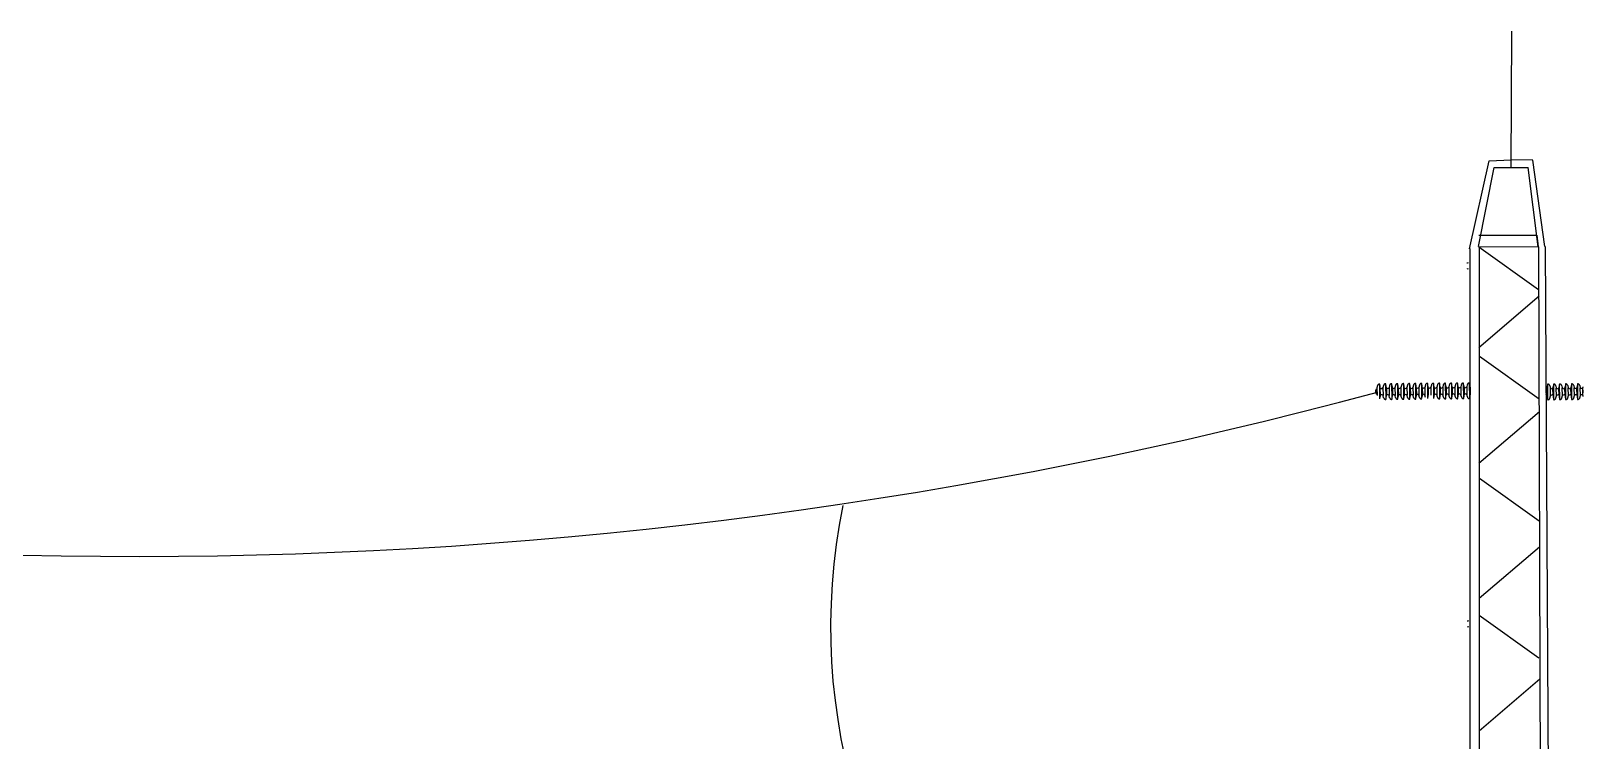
# Model space of a CAD drawing. Header units: inches. Extents: x 29.6 to 118, y -14.2 to 43.7.
# Drawn here: x 85.09 to 101.85, y 18.56 to 26.22 of the extents above; entities that cross this region are included whole.
import ezdxf

# ---------------------------------------------------------------- set-up
doc = ezdxf.new("R2010")
doc.units = ezdxf.units.IN
doc.header["$MEASUREMENT"] = 0
doc.linetypes.add('DASHED', pattern=[0.75, 0.5, -0.25])
doc.layers.add('DIM', color=2, linetype='Continuous')
doc.layers.add('referencia', color=2, linetype='Continuous')

msp = doc.modelspace()

# ---------------------------------------------------------------- linework, layer by layer
at = {"color": 2, "linetype": 'DASHED'}
for p, q in [((99.61347, 22.31244), (99.61316, 22.34308)), ((99.63257, 22.39309), (99.62708, 22.36846)), ((99.62708, 22.36846), (99.62792, 22.28554)), ((99.62765, 22.31259), (99.62734, 22.34323)), ((99.65964, 22.24784), (99.65802, 22.4068)), ((99.65935, 22.39272), (99.65817, 22.39271)), ((99.66185, 22.26313), (99.66055, 22.39155)), ((99.66184, 22.38066), (99.66066, 22.38065)), ((99.6641, 22.27524), (99.66304, 22.37949)), ((99.66373, 22.31205), (99.66341, 22.34268)), ((99.69769, 22.39285), (99.69221, 22.36822)), ((99.69221, 22.36822), (99.69305, 22.28529)), ((99.72476, 22.24759), (99.72315, 22.40655)), ((99.72448, 22.39248), (99.72329, 22.39246)), ((99.72698, 22.26289), (99.72567, 22.3913)), ((99.72697, 22.38041), (99.72579, 22.3804)), ((99.72828, 22.36767), (99.72913, 22.28475)), ((99.72885, 22.3118), (99.72854, 22.34244)), ((99.76281, 22.39346), (99.75733, 22.36883)), ((99.75733, 22.36883), (99.75817, 22.2859)), ((99.78988, 22.2482), (99.78827, 22.40716)), ((99.7896, 22.39309), (99.78841, 22.39308)), ((99.79209, 22.2635), (99.79079, 22.39191)), ((99.79209, 22.38102), (99.7909, 22.38101)), ((99.7934, 22.36829), (99.79424, 22.28536)), ((99.79397, 22.31241), (99.79366, 22.34305)), ((99.82698, 22.39416), (99.8215, 22.36953)), ((99.8215, 22.36953), (99.82234, 22.2866)), ((99.85405, 22.2489), (99.85244, 22.40786)), ((99.85377, 22.39379), (99.85258, 22.39378)), ((99.85627, 22.2642), (99.85497, 22.39261)), ((99.85626, 22.38172), (99.85508, 22.38171)), ((99.85757, 22.36899), (99.85842, 22.28606)), ((99.85814, 22.31311), (99.85783, 22.34375)), ((99.89116, 22.39481), (99.88567, 22.37018)), ((99.88567, 22.37018), (99.88651, 22.28725)), ((99.8925, 22.26274), (99.88651, 22.28725)), ((99.91823, 22.24955), (99.91661, 22.40851)), ((99.91794, 22.39444), (99.91676, 22.39443)), ((99.92044, 22.26485), (99.91914, 22.39327)), ((99.92043, 22.38237), (99.91925, 22.38236)), ((99.92175, 22.36964), (99.92259, 22.28671)), ((99.92231, 22.31376), (99.922, 22.3444)), ((99.95627, 22.39547), (99.95079, 22.37084)), ((99.95079, 22.37084), (99.95163, 22.28791)), ((99.95761, 22.2634), (99.95163, 22.28791)), ((99.98334, 22.25021), (99.98173, 22.40917)), ((99.98306, 22.3951), (99.98187, 22.39509)), ((99.98556, 22.26551), (99.98426, 22.39393)), ((99.98555, 22.38304), (99.98437, 22.38302)), ((99.98686, 22.3703), (99.98771, 22.28737)), ((99.98743, 22.31442), (99.98712, 22.34506)), ((100.02139, 22.39608), (100.01591, 22.37145)), ((100.01591, 22.37145), (100.01675, 22.28852)), ((100.02273, 22.26401), (100.01675, 22.28852)), ((100.04846, 22.25083), (100.04685, 22.40978)), ((100.04818, 22.39571), (100.04699, 22.3957)), ((100.05068, 22.26612), (100.04937, 22.39454)), ((100.05067, 22.38365), (100.04948, 22.38364)), ((100.05198, 22.37091), (100.05282, 22.28798)), ((100.05255, 22.31503), (100.05224, 22.34567)), ((100.08556, 22.39678), (100.08008, 22.37215)), ((100.08008, 22.37215), (100.08092, 22.28922)), ((100.0869, 22.26471), (100.08092, 22.28922)), ((100.11263, 22.25153), (100.11102, 22.41048)), ((100.11235, 22.39641), (100.11116, 22.3964)), ((100.11485, 22.26682), (100.11355, 22.39524)), ((100.11484, 22.38435), (100.11366, 22.38434)), ((100.11615, 22.37161), (100.117, 22.28868)), ((100.11672, 22.31573), (100.11641, 22.34637)), ((100.14974, 22.39743), (100.14425, 22.3728)), ((100.14425, 22.3728), (100.14509, 22.28988)), ((100.15108, 22.26536), (100.14509, 22.28988)), ((100.17681, 22.25218), (100.17519, 22.41114)), ((100.17652, 22.39706), (100.17534, 22.39705)), ((100.17902, 22.26747), (100.17772, 22.39589)), ((100.17901, 22.385), (100.17783, 22.38499)), ((100.18033, 22.37226), (100.18117, 22.28933)), ((100.18089, 22.31638), (100.18058, 22.34702)), ((100.21485, 22.39805), (100.20937, 22.37341)), ((100.20937, 22.37341), (100.21021, 22.29049)), ((100.24192, 22.25279), (100.24031, 22.41175)), ((100.24164, 22.39767), (100.24045, 22.39766)), ((100.24414, 22.26808), (100.24284, 22.3965)), ((100.24413, 22.38561), (100.24295, 22.3856)), ((100.24545, 22.37287), (100.24629, 22.28995)), ((100.24601, 22.317), (100.2457, 22.34764)), ((100.27903, 22.39875), (100.27354, 22.37411)), ((100.27354, 22.37411), (100.27438, 22.29119)), ((100.28037, 22.26667), (100.27438, 22.29119)), ((100.3061, 22.25349), (100.30448, 22.41245)), ((100.30581, 22.39837), (100.30463, 22.39836)), ((100.30831, 22.26878), (100.30701, 22.3972)), ((100.3083, 22.38631), (100.30712, 22.3863)), ((100.30962, 22.37357), (100.31046, 22.29064)), ((100.31018, 22.3177), (100.30987, 22.34834)), ((100.3432, 22.3994), (100.33772, 22.37476)), ((100.33772, 22.37476), (100.33856, 22.29184)), ((100.34454, 22.26732), (100.33856, 22.29184)), ((100.37027, 22.25414), (100.36866, 22.4131)), ((100.36999, 22.39902), (100.3688, 22.39901)), ((100.37248, 22.26943), (100.37118, 22.39785)), ((100.37248, 22.38696), (100.37129, 22.38695)), ((100.37379, 22.37422), (100.37463, 22.2913)), ((100.37436, 22.31835), (100.37405, 22.34899)), ((100.40832, 22.40006), (100.40283, 22.37542)), ((100.40283, 22.37542), (100.40367, 22.2925)), ((100.40966, 22.26798), (100.40367, 22.2925)), ((100.43539, 22.2548), (100.43377, 22.41376)), ((100.4351, 22.39968), (100.43392, 22.39967)), ((100.4376, 22.27009), (100.4363, 22.39851)), ((100.43759, 22.38762), (100.43641, 22.38761)), ((100.43891, 22.37488), (100.43975, 22.29196)), ((100.43947, 22.31901), (100.43916, 22.34965)), ((100.47343, 22.40067), (100.46795, 22.37604)), ((100.46795, 22.37604), (100.46879, 22.29311)), ((100.47477, 22.26859), (100.46879, 22.29311)), ((100.5005, 22.25541), (100.49889, 22.41437)), ((100.50022, 22.4003), (100.49903, 22.40028)), ((100.50272, 22.27071), (100.50142, 22.39912)), ((100.50271, 22.38823), (100.50153, 22.38822)), ((100.50403, 22.37549), (100.50487, 22.29257)), ((100.50459, 22.31962), (100.50428, 22.35026)), ((100.53761, 22.40137), (100.53212, 22.37674)), ((100.53212, 22.37674), (100.53296, 22.29381)), ((100.53895, 22.26929), (100.53296, 22.29381)), ((100.56468, 22.25611), (100.56306, 22.41507)), ((100.56439, 22.401), (100.56321, 22.40098)), ((100.56689, 22.27141), (100.56559, 22.39982)), ((100.56688, 22.38893), (100.5657, 22.38892)), ((100.5682, 22.37619), (100.56904, 22.29327)), ((100.56877, 22.32032), (100.56845, 22.35096)), ((100.60178, 22.40202), (100.5963, 22.37739)), ((100.5963, 22.37739), (100.59714, 22.29446)), ((100.60312, 22.26995), (100.59714, 22.29446)), ((100.62885, 22.25676), (100.62724, 22.41572)), ((100.62857, 22.40165), (100.62738, 22.40164)), ((100.63107, 22.27206), (100.62976, 22.40047)), ((100.63106, 22.38958), (100.62987, 22.38957)), ((100.63237, 22.37685), (100.63321, 22.29392)), ((100.63294, 22.32097), (100.63263, 22.35161)), ((101.4643, 22.28307), (101.46346, 22.366)), ((101.46374, 22.33895), (101.46405, 22.30831)), ((101.46454, 22.37695), (101.46572, 22.37696)), ((101.46561, 22.38786), (101.46691, 22.25944)), ((101.46678, 22.38906), (101.46797, 22.38907)), ((101.46782, 22.40316), (101.46944, 22.2442)), ((101.49356, 22.38997), (101.49954, 22.36546)), ((101.50038, 22.28253), (101.49954, 22.36546)), ((101.52848, 22.28372), (101.52764, 22.36665)), ((101.52791, 22.3396), (101.52822, 22.30896)), ((101.52871, 22.3776), (101.52989, 22.37761)), ((101.52978, 22.38851), (101.53109, 22.26009)), ((101.53096, 22.38971), (101.53214, 22.38972)), ((101.532, 22.40381), (101.53361, 22.24485)), ((101.55773, 22.39062), (101.56371, 22.36611)), ((101.56455, 22.28318), (101.56371, 22.36611)), ((101.59265, 22.28442), (101.59181, 22.36735)), ((101.59208, 22.3403), (101.59239, 22.30966)), ((101.59288, 22.3783), (101.59407, 22.37831)), ((101.59396, 22.38921), (101.59526, 22.26079)), ((101.59513, 22.39041), (101.59631, 22.39042)), ((101.59617, 22.40451), (101.59778, 22.24555)), ((101.6219, 22.39132), (101.62788, 22.36681)), ((101.62873, 22.28388), (101.62788, 22.36681)), ((101.65777, 22.28504), (101.65693, 22.36796)), ((101.6572, 22.34091), (101.65751, 22.31027)), ((101.658, 22.37891), (101.65918, 22.37892)), ((101.65907, 22.38982), (101.66038, 22.26141)), ((101.66025, 22.39102), (101.66143, 22.39103)), ((101.66129, 22.40512), (101.6629, 22.24616)), ((101.68702, 22.39194), (101.693, 22.36742)), ((101.69384, 22.28449), (101.693, 22.36742)), ((101.72288, 22.2857), (101.72204, 22.36862)), ((101.72232, 22.34157), (101.72263, 22.31093)), ((101.72312, 22.37957), (101.7243, 22.37958)), ((101.72419, 22.39048), (101.72549, 22.26207)), ((101.72536, 22.39168), (101.72655, 22.39169)), ((101.72641, 22.40578), (101.72802, 22.24682)), ((101.75214, 22.3926), (101.75812, 22.36808)), ((101.75896, 22.28515), (101.75812, 22.36808)), ((101.78706, 22.28635), (101.78622, 22.36927)), ((101.78649, 22.34222), (101.7868, 22.31158)), ((101.78729, 22.38022), (101.78847, 22.38023)), ((101.78836, 22.39114), (101.78967, 22.26272)), ((101.78954, 22.39233), (101.79072, 22.39234)), ((101.79058, 22.40643), (101.79219, 22.24747)), ((101.81631, 22.39325), (101.82229, 22.36873)), ((101.82313, 22.28581), (101.82229, 22.36873)), ((101.85123, 22.28705), (101.85039, 22.36997)), ((101.85066, 22.34292), (101.85097, 22.31228)), ((99.69903, 22.26077), (99.69305, 22.28529)), ((99.72581, 22.26169), (99.72462, 22.26168)), ((99.72805, 22.2738), (99.72687, 22.27379)), ((99.76415, 22.26139), (99.75817, 22.2859)), ((99.79092, 22.2623), (99.78974, 22.26229)), ((99.79317, 22.27441), (99.79198, 22.2744)), ((99.82832, 22.26209), (99.82234, 22.2866)), ((99.8551, 22.263), (99.85391, 22.26299)), ((99.85734, 22.27511), (99.85616, 22.2751)), ((99.91927, 22.26365), (99.91808, 22.26364)), ((99.92152, 22.27576), (99.92033, 22.27575)), ((99.98439, 22.26431), (99.9832, 22.2643)), ((99.98663, 22.27642), (99.98545, 22.27641)), ((100.0495, 22.26492), (100.04832, 22.26491)), ((100.05175, 22.27704), (100.05056, 22.27702)), ((100.11368, 22.26562), (100.11249, 22.26561)), ((100.11592, 22.27774), (100.11474, 22.27772)), ((100.30714, 22.26759), (100.30595, 22.26757)), ((100.30939, 22.2797), (100.3082, 22.27969)), ((100.37131, 22.26824), (100.37013, 22.26823)), ((100.37356, 22.28035), (100.37237, 22.28034)), ((100.43643, 22.2689), (100.43524, 22.26889)), ((100.43868, 22.28101), (100.43749, 22.281)), ((100.50155, 22.26951), (100.50036, 22.2695)), ((100.50379, 22.28162), (100.50261, 22.28161)), ((100.56572, 22.27021), (100.56453, 22.2702)), ((100.56797, 22.28232), (100.56678, 22.28231)), ((100.62989, 22.27086), (100.62871, 22.27085)), ((100.63214, 22.28297), (100.63095, 22.28296)), ((101.46562, 22.27033), (101.4668, 22.27035)), ((101.46811, 22.25827), (101.46929, 22.25828)), ((101.4949, 22.2579), (101.50038, 22.28253)), ((101.52979, 22.27099), (101.53098, 22.271)), ((101.53228, 22.25892), (101.53347, 22.25893)), ((101.55907, 22.25855), (101.56455, 22.28318)), ((101.59396, 22.27169), (101.59515, 22.2717)), ((101.59646, 22.25962), (101.59764, 22.25963)), ((101.62324, 22.25925), (101.62873, 22.28388)), ((101.65908, 22.2723), (101.66027, 22.27231)), ((101.66157, 22.26023), (101.66276, 22.26025)), ((101.68836, 22.25986), (101.69384, 22.28449)), ((101.7242, 22.27296), (101.72538, 22.27297)), ((101.72669, 22.26089), (101.72787, 22.26091)), ((101.75348, 22.26052), (101.75896, 22.28515)), ((101.78837, 22.27361), (101.78956, 22.27362)), ((101.79086, 22.26155), (101.79205, 22.26156)), ((101.81765, 22.26117), (101.82313, 22.28581))]:
    msp.add_line(p, q, dxfattribs=at)
at = {"color": 2}
for p, q in [((99.67219, 22.35908), (99.69259, 22.36993)), ((99.72828, 22.36767), (99.72817, 22.37924)), ((99.7934, 22.36829), (99.79328, 22.37985)), ((99.85757, 22.36899), (99.85746, 22.38055)), ((99.92175, 22.36964), (99.92163, 22.3812)), ((99.98686, 22.3703), (99.98675, 22.38186)), ((99.9878, 22.27762), (99.98771, 22.28737)), ((100.05198, 22.37091), (100.05186, 22.38247)), ((100.05292, 22.27823), (100.05282, 22.28798)), ((100.11615, 22.37161), (100.11604, 22.38317)), ((100.11709, 22.27893), (100.117, 22.28868)), ((100.18033, 22.37226), (100.18021, 22.38383)), ((100.24545, 22.37287), (100.24533, 22.38444)), ((100.24639, 22.28019), (100.24629, 22.28995)), ((100.30962, 22.37357), (100.3095, 22.38514)), ((100.31056, 22.28089), (100.31046, 22.29064)), ((100.37379, 22.37422), (100.37367, 22.38579)), ((100.37473, 22.28155), (100.37463, 22.2913)), ((100.43891, 22.37488), (100.43879, 22.38645)), ((100.43985, 22.28221), (100.43975, 22.29196)), ((100.50403, 22.37549), (100.50391, 22.38706)), ((100.50497, 22.28282), (100.50487, 22.29257)), ((100.5682, 22.37619), (100.56808, 22.38776)), ((100.56914, 22.28352), (100.56904, 22.29327)), ((100.63237, 22.37685), (100.63225, 22.38841)), ((100.63331, 22.28417), (100.63321, 22.29392)), ((101.46336, 22.37575), (101.46346, 22.366)), ((101.52754, 22.3764), (101.52764, 22.36665)), ((101.59171, 22.3771), (101.59181, 22.36735)), ((101.65683, 22.37771), (101.65693, 22.36796)), ((101.72194, 22.37837), (101.72204, 22.36862)), ((101.78612, 22.37902), (101.78622, 22.36927)), ((101.85029, 22.37972), (101.85039, 22.36997)), ((101.85123, 22.28705), (101.85135, 22.27548)), ((99.72922, 22.275), (99.72913, 22.28475)), ((99.79434, 22.27561), (99.79424, 22.28536)), ((99.85851, 22.27631), (99.85842, 22.28606)), ((99.92269, 22.27696), (99.92259, 22.28671)), ((101.4643, 22.28307), (101.46442, 22.27151)), ((101.52848, 22.28372), (101.52859, 22.27216)), ((101.59265, 22.28442), (101.59277, 22.27286)), ((101.65777, 22.28504), (101.65788, 22.27347)), ((101.72288, 22.2857), (101.723, 22.27413)), ((101.78706, 22.28635), (101.78717, 22.27478))]:
    msp.add_line(p, q, dxfattribs=at)
msp.add_lwpolyline([(99.62492, 22.30594), (99.62777, 22.30058)], dxfattribs=at)
for centre, radius, start, end in [((100.60303, 23.73652), 0.02112, 252.329705, 303.702541), ((100.60412, 23.62931), 0.02112, 57.459927, 108.832763), ((99.67059, 22.38014), 0.02112, 249.612567, 303.702541), ((99.67168, 22.27293), 0.02112, 57.459927, 111.549901), ((99.68145, 22.37558), 0.01304, 273.806909, 325.623539), ((99.68244, 22.27771), 0.01304, 35.538928, 87.355559), ((99.73571, 22.3808), 0.02112, 249.612567, 303.702541), ((99.7368, 22.27359), 0.02112, 57.459927, 111.549901), ((99.74657, 22.37624), 0.01304, 273.806909, 325.623539), ((99.74756, 22.27837), 0.01304, 35.538928, 87.355559), ((99.79988, 22.38145), 0.02112, 252.329705, 303.702541), ((99.80097, 22.27424), 0.02112, 57.459927, 108.832763), ((99.81074, 22.37689), 0.01304, 273.806909, 325.623539), ((99.81173, 22.27902), 0.01304, 35.538928, 87.355559), ((99.86406, 22.3821), 0.02112, 252.329705, 303.702541), ((99.86514, 22.27489), 0.02112, 57.459927, 108.832763), ((99.87491, 22.37754), 0.01304, 273.806909, 325.623539), ((99.8759, 22.27967), 0.01304, 35.538928, 87.355559), ((99.92917, 22.38276), 0.02112, 249.612567, 303.702541), ((99.93026, 22.27555), 0.02112, 57.459927, 111.549901), ((99.94003, 22.3782), 0.01304, 273.806909, 325.623539), ((99.94102, 22.28033), 0.01304, 35.538928, 87.355559), ((99.99429, 22.38342), 0.02112, 249.612567, 303.702541), ((99.99538, 22.27621), 0.02112, 57.459927, 111.549901), ((100.00515, 22.37886), 0.01304, 273.806909, 325.623539), ((100.00614, 22.28099), 0.01304, 35.538928, 87.355559), ((100.05846, 22.38408), 0.02112, 252.329705, 303.702541), ((100.05955, 22.27686), 0.02112, 57.459927, 108.832763), ((100.06932, 22.37951), 0.01304, 273.806909, 325.623539), ((100.07031, 22.28165), 0.01304, 35.538928, 87.355559), ((100.12264, 22.38473), 0.02112, 252.329705, 303.702541), ((100.12372, 22.27751), 0.02112, 57.459927, 108.832763), ((100.13349, 22.38016), 0.01304, 273.806909, 325.623539), ((100.13449, 22.2823), 0.01304, 35.538928, 87.355559), ((100.18775, 22.38539), 0.02112, 249.612567, 303.702541), ((100.19861, 22.38082), 0.01304, 273.806909, 325.623539), ((100.25193, 22.38604), 0.02112, 252.329705, 303.702541), ((100.25302, 22.27883), 0.02112, 57.459927, 108.832763), ((100.26278, 22.38147), 0.01304, 273.806909, 325.623539), ((100.26378, 22.28361), 0.01304, 35.538928, 87.355559), ((100.3161, 22.38669), 0.02112, 252.329705, 303.702541), ((100.31719, 22.27948), 0.02112, 57.459927, 108.832763), ((100.32696, 22.38213), 0.01304, 273.806909, 325.623539), ((100.32795, 22.28426), 0.01304, 35.538928, 87.355559), ((100.38122, 22.38735), 0.02112, 249.612567, 303.702541), ((100.38231, 22.28014), 0.02112, 57.459927, 111.549901), ((100.39207, 22.38279), 0.01304, 273.806909, 325.623539), ((100.39307, 22.28492), 0.01304, 35.538928, 87.355559), ((100.44633, 22.38801), 0.02112, 249.612567, 303.702541), ((100.44742, 22.2808), 0.02112, 57.459927, 111.549901), ((100.45719, 22.38345), 0.01304, 273.806909, 325.623539), ((100.45818, 22.28558), 0.01304, 35.538928, 87.355559), ((100.51051, 22.38866), 0.02112, 252.329705, 303.702541), ((100.5116, 22.28145), 0.02112, 57.459927, 108.832763), ((100.52136, 22.3841), 0.01304, 273.806909, 325.623539), ((100.52236, 22.28623), 0.01304, 35.538928, 87.355559), ((100.57468, 22.38931), 0.02112, 252.329705, 303.702541), ((100.57577, 22.2821), 0.02112, 57.459927, 108.832763), ((100.58554, 22.38475), 0.01304, 273.806909, 325.623539), ((100.58653, 22.28688), 0.01304, 35.538928, 87.355559), ((101.45673, 22.37717), 0.02112, 237.459927, 288.832763), ((101.45782, 22.26995), 0.02112, 72.329705, 123.702541), ((101.51015, 22.37304), 0.01304, 215.538928, 267.355559), ((101.51114, 22.27517), 0.01304, 93.806909, 145.623539), ((101.52091, 22.37782), 0.02112, 237.459927, 288.832763), ((101.52199, 22.27061), 0.02112, 72.329705, 123.702541), ((101.57432, 22.37369), 0.01304, 215.538928, 267.355559), ((101.57531, 22.27582), 0.01304, 93.806909, 145.623539), ((101.58508, 22.37847), 0.02112, 237.459927, 288.832763), ((101.58617, 22.27126), 0.02112, 72.329705, 123.702541), ((101.63849, 22.37434), 0.01304, 215.538928, 267.355559), ((101.63949, 22.27647), 0.01304, 93.806909, 145.623539), ((101.64925, 22.37912), 0.02112, 237.459927, 291.549901), ((101.65034, 22.27191), 0.02112, 69.612567, 123.702541), ((101.70361, 22.375), 0.01304, 215.538928, 267.355559), ((101.7046, 22.27713), 0.01304, 93.806909, 145.623539), ((101.71437, 22.37978), 0.02112, 237.459927, 291.549901), ((101.71546, 22.27257), 0.02112, 69.612567, 123.702541), ((101.76873, 22.37566), 0.01304, 215.538928, 267.355559), ((101.76972, 22.27779), 0.01304, 93.806909, 145.623539), ((101.77949, 22.38044), 0.02112, 237.459927, 288.832763), ((101.78057, 22.27323), 0.02112, 72.329705, 123.702541), ((101.8329, 22.37631), 0.01304, 215.538928, 267.355559), ((101.83389, 22.27844), 0.01304, 93.806909, 145.623539), ((101.84366, 22.38109), 0.02112, 237.459927, 288.832763), ((101.84475, 22.27388), 0.02112, 72.329705, 123.702541), ((100.60787, 19.87373), 0.02112, 252.329705, 303.702541), ((100.60896, 19.76651), 0.02112, 57.459927, 108.832763)]:
    msp.add_arc(centre, radius, start, end, dxfattribs=at)
at = {"color": 3}
for centre, radius, start, end in [((86.23194, 72.08369), 51.53495, 254.999511, 285.07224), ((100.27922, 19.78709), 6.55174, 168.45835, 227.30365)]:
    msp.add_arc(centre, radius, start, end, dxfattribs=at)
at = {"color": 2, "linetype": 'DASHED'}
for centre, radius, start, end in [((99.62026, 22.34225), 0.00715, 353.285936, 187.876532), ((99.62057, 22.31161), 0.00715, 173.285936, 7.876532), ((99.65747, 22.37863), 0.0288, 99.645994, 149.846963), ((99.65517, 22.40301), 0.00474, 25.556111, 122.274028), ((99.65936, 22.39154), 0.00118, 0.581234, 90.581234), ((99.66186, 22.37947), 0.00118, 0.581234, 90.581234), ((99.72082, 22.3877), 0.02369, 97.299151, 167.451214), ((99.71841, 22.4065), 0.00474, 0.581234, 97.299151), ((99.72449, 22.39129), 0.00118, 0.581234, 90.581234), ((99.72698, 22.37923), 0.00118, 0.581234, 90.581234), ((99.78594, 22.38831), 0.02369, 97.299151, 167.451214), ((99.78353, 22.40711), 0.00474, 0.581234, 97.299151), ((99.78961, 22.3919), 0.00118, 0.581234, 90.581234), ((99.7921, 22.37984), 0.00118, 0.581234, 90.581234), ((99.85011, 22.38901), 0.02369, 97.299151, 167.451214), ((99.8477, 22.40781), 0.00474, 0.581234, 97.299151), ((99.85378, 22.3926), 0.00118, 0.581234, 90.581234), ((99.85627, 22.38054), 0.00118, 0.581234, 90.581234), ((99.91428, 22.38966), 0.02369, 97.299151, 167.451214), ((99.91188, 22.40846), 0.00474, 0.581234, 97.299151), ((99.91795, 22.39325), 0.00118, 0.581234, 90.581234), ((99.92045, 22.38119), 0.00118, 0.581234, 90.581234), ((99.9794, 22.39032), 0.02369, 97.299151, 167.451214), ((99.97699, 22.40912), 0.00474, 0.581234, 97.299151), ((99.98307, 22.39391), 0.00118, 0.581234, 90.581234), ((99.98556, 22.38185), 0.00118, 0.581234, 90.581234), ((100.04452, 22.39093), 0.02369, 97.299151, 167.451214), ((100.04211, 22.40974), 0.00474, 0.581234, 97.299151), ((100.04819, 22.39453), 0.00118, 0.581234, 90.581234), ((100.05068, 22.38246), 0.00118, 0.581234, 90.581234), ((100.10869, 22.39163), 0.02369, 97.299151, 167.451214), ((100.10628, 22.41044), 0.00474, 0.581234, 97.299151), ((100.11236, 22.39523), 0.00118, 0.581234, 90.581234), ((100.11485, 22.38316), 0.00118, 0.581234, 90.581234), ((100.17286, 22.39229), 0.02369, 97.299151, 167.451214), ((100.17046, 22.41109), 0.00474, 0.581234, 97.299151), ((100.17653, 22.39588), 0.00118, 0.581234, 90.581234), ((100.17903, 22.38381), 0.00118, 0.581234, 90.581234), ((100.23798, 22.3929), 0.02369, 97.299151, 167.451214), ((100.23557, 22.4117), 0.00474, 0.581234, 97.299151), ((100.24165, 22.39649), 0.00118, 0.581234, 90.581234), ((100.24414, 22.38443), 0.00118, 0.581234, 90.581234), ((100.30215, 22.3936), 0.02369, 97.299151, 167.451214), ((100.29975, 22.4124), 0.00474, 0.581234, 97.299151), ((100.30582, 22.39719), 0.00118, 0.581234, 90.581234), ((100.30832, 22.38513), 0.00118, 0.581234, 90.581234), ((100.36633, 22.39425), 0.02369, 97.299151, 167.451214), ((100.36392, 22.41305), 0.00474, 0.581234, 97.299151), ((100.37, 22.39784), 0.00118, 0.581234, 90.581234), ((100.37249, 22.38578), 0.00118, 0.581234, 90.581234), ((100.43144, 22.39491), 0.02369, 97.299151, 167.451214), ((100.42904, 22.41371), 0.00474, 0.581234, 97.299151), ((100.43511, 22.3985), 0.00118, 0.581234, 90.581234), ((100.43761, 22.38644), 0.00118, 0.581234, 90.581234), ((100.49656, 22.39552), 0.02369, 97.299151, 167.451214), ((100.49415, 22.41432), 0.00474, 0.581234, 97.299151), ((100.50023, 22.39911), 0.00118, 0.581234, 90.581234), ((100.50272, 22.38705), 0.00118, 0.581234, 90.581234), ((100.56073, 22.39622), 0.02369, 97.299151, 167.451214), ((100.55833, 22.41502), 0.00474, 0.581234, 97.299151), ((100.5644, 22.39981), 0.00118, 0.581234, 90.581234), ((100.5669, 22.38775), 0.00118, 0.581234, 90.581234), ((100.62491, 22.39687), 0.02369, 97.299151, 167.451214), ((100.6225, 22.41567), 0.00474, 0.581234, 97.299151), ((100.62858, 22.40046), 0.00118, 0.581234, 90.581234), ((100.63107, 22.3884), 0.00118, 0.581234, 90.581234), ((101.46455, 22.37576), 0.00118, 90.581234, 180.581234), ((101.4668, 22.38787), 0.00118, 90.581234, 180.581234), ((101.47256, 22.4032), 0.00474, 83.863317, 180.581234), ((101.47054, 22.38436), 0.02369, 13.711253, 83.863317), ((101.52872, 22.37641), 0.00118, 90.581234, 180.581234), ((101.53097, 22.38852), 0.00118, 90.581234, 180.581234), ((101.53674, 22.40385), 0.00474, 83.863317, 180.581234), ((101.53471, 22.38501), 0.02369, 13.711253, 83.863317), ((101.59289, 22.37711), 0.00118, 90.581234, 180.581234), ((101.59514, 22.38922), 0.00118, 90.581234, 180.581234), ((101.60091, 22.40455), 0.00474, 83.863317, 180.581234), ((101.59888, 22.38571), 0.02369, 13.711253, 83.863317), ((101.65801, 22.37772), 0.00118, 90.581234, 180.581234), ((101.66026, 22.38984), 0.00118, 90.581234, 180.581234), ((101.66603, 22.40517), 0.00474, 83.863317, 180.581234), ((101.664, 22.38632), 0.02369, 13.711253, 83.863317), ((101.72313, 22.37838), 0.00118, 90.581234, 180.581234), ((101.72538, 22.3905), 0.00118, 90.581234, 180.581234), ((101.73114, 22.40583), 0.00474, 83.863317, 180.581234), ((101.72912, 22.38698), 0.02369, 13.711253, 83.863317), ((101.7873, 22.37904), 0.00118, 90.581234, 180.581234), ((101.78955, 22.39115), 0.00118, 90.581234, 180.581234), ((101.79532, 22.40648), 0.00474, 83.863317, 180.581234), ((101.79329, 22.38763), 0.02369, 13.711253, 83.863317), ((99.66291, 22.27523), 0.00118, 270.581234, 0.581234), ((99.72205, 22.26639), 0.02369, 193.711253, 263.863317), ((99.72002, 22.24754), 0.00474, 263.863317, 0.581234), ((99.72579, 22.26287), 0.00118, 270.581234, 0.581234), ((99.72804, 22.27498), 0.00118, 270.581234, 0.581234), ((99.78717, 22.267), 0.02369, 193.711253, 263.863317), ((99.78514, 22.24815), 0.00474, 263.863317, 0.581234), ((99.79091, 22.26349), 0.00118, 270.581234, 0.581234), ((99.79316, 22.2756), 0.00118, 270.581234, 0.581234), ((99.85134, 22.2677), 0.02369, 193.711253, 263.863317), ((99.84931, 22.24885), 0.00474, 263.863317, 0.581234), ((99.85508, 22.26419), 0.00118, 270.581234, 0.581234), ((99.85733, 22.2763), 0.00118, 270.581234, 0.581234), ((99.91551, 22.26835), 0.02369, 193.711253, 263.863317), ((99.91349, 22.24951), 0.00474, 263.863317, 0.581234), ((99.91926, 22.26484), 0.00118, 270.581234, 0.581234), ((99.9215, 22.27695), 0.00118, 270.581234, 0.581234), ((99.98063, 22.26901), 0.02369, 193.711253, 263.863317), ((99.9786, 22.25017), 0.00474, 263.863317, 0.581234), ((99.98437, 22.2655), 0.00118, 270.581234, 0.581234), ((99.98662, 22.27761), 0.00118, 270.581234, 0.581234), ((100.04575, 22.26963), 0.02369, 193.711253, 263.863317), ((100.04372, 22.25078), 0.00474, 263.863317, 0.581234), ((100.04949, 22.26611), 0.00118, 270.581234, 0.581234), ((100.05174, 22.27822), 0.00118, 270.581234, 0.581234), ((100.10992, 22.27032), 0.02369, 193.711253, 263.863317), ((100.11366, 22.26681), 0.00118, 270.581234, 0.581234), ((100.11591, 22.27892), 0.00118, 270.581234, 0.581234), ((100.30338, 22.27229), 0.02369, 193.711253, 263.863317), ((100.30136, 22.25344), 0.00474, 263.863317, 0.581234), ((100.30713, 22.26877), 0.00118, 270.581234, 0.581234), ((100.30937, 22.28088), 0.00118, 270.581234, 0.581234), ((100.36756, 22.27294), 0.02369, 193.711253, 263.863317), ((100.36553, 22.25409), 0.00474, 263.863317, 0.581234), ((100.3713, 22.26942), 0.00118, 270.581234, 0.581234), ((100.37355, 22.28153), 0.00118, 270.581234, 0.581234), ((100.43267, 22.2736), 0.02369, 193.711253, 263.863317), ((100.43065, 22.25475), 0.00474, 263.863317, 0.581234), ((100.43642, 22.27008), 0.00118, 270.581234, 0.581234), ((100.43866, 22.28219), 0.00118, 270.581234, 0.581234), ((100.49779, 22.27421), 0.02369, 193.711253, 263.863317), ((100.49577, 22.25536), 0.00474, 263.863317, 0.581234), ((100.50153, 22.27069), 0.00118, 270.581234, 0.581234), ((100.50378, 22.28281), 0.00118, 270.581234, 0.581234), ((100.56197, 22.27491), 0.02369, 193.711253, 263.863317), ((100.55994, 22.25606), 0.00474, 263.863317, 0.581234), ((100.56571, 22.27139), 0.00118, 270.581234, 0.581234), ((100.56795, 22.28351), 0.00118, 270.581234, 0.581234), ((100.62614, 22.27556), 0.02369, 193.711253, 263.863317), ((100.62411, 22.25671), 0.00474, 263.863317, 0.581234), ((100.62988, 22.27205), 0.00118, 270.581234, 0.581234), ((100.63213, 22.28416), 0.00118, 270.581234, 0.581234), ((101.46561, 22.27152), 0.00118, 180.581234, 270.581234), ((101.4681, 22.25946), 0.00118, 180.581234, 270.581234), ((101.47418, 22.24425), 0.00474, 180.581234, 277.299151), ((101.47177, 22.26305), 0.02369, 277.299151, 347.451214), ((101.52978, 22.27217), 0.00118, 180.581234, 270.581234), ((101.53227, 22.26011), 0.00118, 180.581234, 270.581234), ((101.53835, 22.2449), 0.00474, 180.581234, 277.299151), ((101.53594, 22.2637), 0.02369, 277.299151, 347.451214), ((101.59395, 22.27287), 0.00118, 180.581234, 270.581234), ((101.59644, 22.26081), 0.00118, 180.581234, 270.581234), ((101.60252, 22.2456), 0.00474, 180.581234, 277.299151), ((101.60011, 22.2644), 0.02369, 277.299151, 347.451214), ((101.65907, 22.27348), 0.00118, 180.581234, 270.581234), ((101.66156, 22.26142), 0.00118, 180.581234, 270.581234), ((101.66764, 22.24621), 0.00474, 180.581234, 277.299151), ((101.66523, 22.26501), 0.02369, 277.299151, 347.451214), ((101.72419, 22.27414), 0.00118, 180.581234, 270.581234), ((101.72668, 22.26208), 0.00118, 180.581234, 270.581234), ((101.73276, 22.24687), 0.00474, 180.581234, 277.299151), ((101.73035, 22.26567), 0.02369, 277.299151, 347.451214), ((101.78836, 22.27479), 0.00118, 180.581234, 270.581234), ((101.79085, 22.26273), 0.00118, 180.581234, 270.581234), ((101.79693, 22.24752), 0.00474, 180.581234, 277.299151), ((101.79452, 22.26632), 0.02369, 277.299151, 347.451214)]:
    msp.add_arc(centre, radius, start, end, dxfattribs=at)
at = {"layer": 'DIM'}
for p, q in [((100.72701, 24.01359), (101.35475, 24.01359)), ((100.62982, 23.87106), (100.62764, 7.73206)), ((100.72483, 23.89331), (101.36625, 23.89036)), ((100.72593, 23.89003), (101.36988, 23.42952)), ((100.72968, 23.89045), (100.72968, 7.73206)), ((101.37109, 23.88931), (101.4256, 7.73206)), ((101.4447, 23.89156), (101.52764, 7.73206)), ((101.37813, 23.3566), (100.72593, 22.80073)), ((100.73313, 22.70876), (101.37708, 22.24825)), ((101.38032, 22.10754), (100.72812, 21.55167)), ((100.73291, 21.39334), (101.37686, 20.93283)), ((101.38225, 20.64952), (100.73005, 20.09365)), ((100.72968, 19.91566), (101.37363, 19.45516)), ((101.38538, 19.22294), (100.72968, 18.66216))]:
    msp.add_line(p, q, dxfattribs=at)
at = {"layer": 'referencia'}
for p, q in [((101.07771, 24.74636), (101.0828, 26.21773)), ((100.62497, 23.86664), (100.83997, 24.81908)), ((100.83997, 24.81908), (101.07652, 24.8266)), ((101.30998, 24.82545), (101.07652, 24.8266)), ((101.43986, 23.89331), (101.30998, 24.82545)), ((100.72483, 23.89331), (100.89395, 24.74636)), ((100.89395, 24.74636), (101.26146, 24.74636)), ((101.36625, 23.89036), (101.26146, 24.74636)), ((101.35462, 24.01502), (101.36636, 23.88913))]:
    msp.add_line(p, q, dxfattribs=at)

doc.saveas('drawing.dxf')
